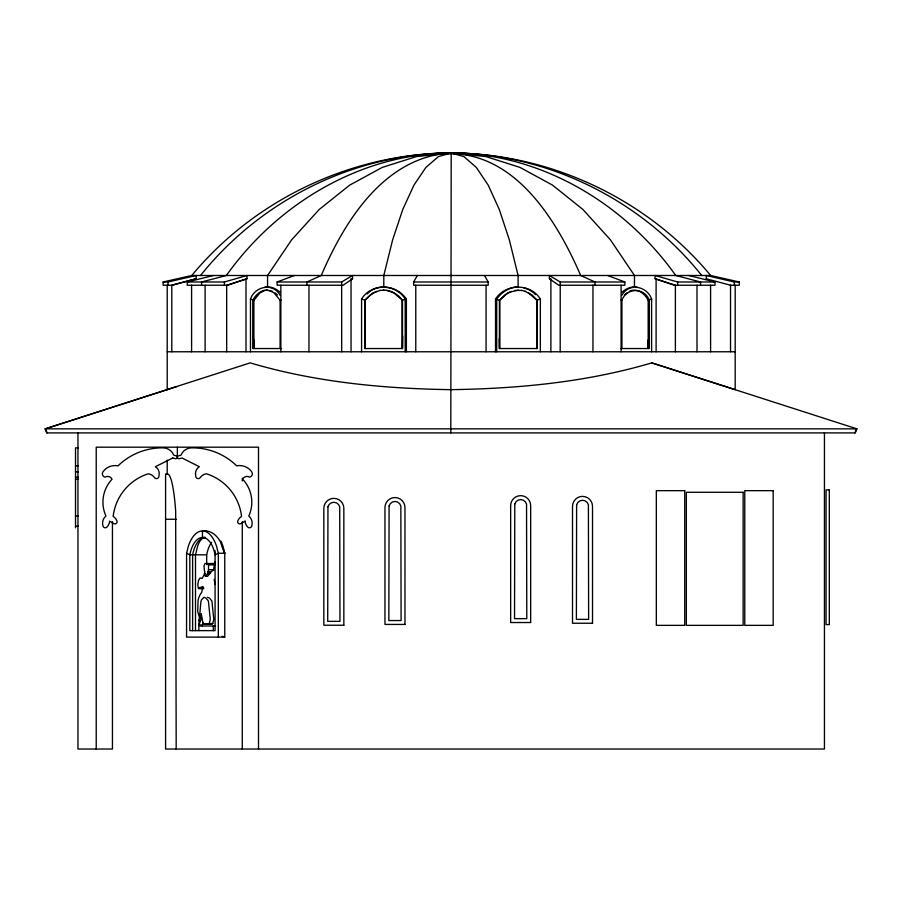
<?xml version="1.0" encoding="UTF-8"?>
<svg xmlns="http://www.w3.org/2000/svg" width="902" height="902" viewBox="0 0 902 902"><rect width="100%" height="100%" fill="white"/><g stroke="black" fill="none" stroke-linecap="round" stroke-linejoin="round"><path stroke-width="1.35" d="M365.254 334.563L365.118 348.533L365.118 300.231L370.203 295.022L376.799 291.335M380.283 290.41L373 292.879L364.69 300.231L364.69 348.533L402.495 348.533L402.675 335.961M730.316 285.235L739.279 285.235L739.279 281.988L710.641 275.493C647.388 199.128 550.355 153.306 451.203 152.968L450.797 432.904M254.161 340.155L253.902 348.533L253.902 300.231L259.979 292.879L264.985 290.41M198.868 624.951L200.853 601.972L201.462 599.875L203.999 597.293L205.983 598.071L208.407 601.048L210.267 619.336L209.241 623.575L203.164 624.274L201.225 613.597L200.853 620.046L198.868 624.951L202.386 624.951L203.378 622.493M220.956 541.189A33.611 16.811 -90 0 1 223.042 546.454L224.756 553.253L224.756 637.116L186.567 637.116L186.567 553.253L188.292 546.454A33.611 16.811 90 0 1 202.443 530.951L206.31 530.951M206.671 624.274L212.748 623.575L213.785 619.336L211.914 601.048L209.501 598.071L207.505 597.293M198.88 620.858L199.703 618.05L197.707 611.5L198.09 600.168A17.544 8.772 90 0 1 201.676 592.422L202.973 586.683L198.316 588.307L197.809 584.383L198.609 580.189L200.154 577.911L202.071 578.486L204.765 573.706L205.577 573.706M214.248 564.528L214.879 563.513L205.036 563.513L203.999 565.926L204.393 570.583A1.827 0.913 -90 0 0 204.923 571.642L204.416 573.796L205.43 576.333L207.528 573.864L208.497 569.714L208.497 564.844L207.471 563.513M854.882 432.904L856.494 428.845M651.808 362.875L856.9 428.845L855.276 432.904L46.724 432.904L45.1 428.845L250.192 362.875C315.317 382.177 383.226 388.661 450.921 389.664C518.673 388.661 586.627 382.166 651.808 362.875L735.186 389.664L735.186 285.235M484.521 275.493L488.196 281.988L488.196 285.235L413.635 285.235L413.635 281.988L417.378 275.493M250.463 351.769L250.463 299.024C254.973 286.069 273.362 282.371 280.184 295.45M621.918 348.533L621.918 300.231C626.608 287.377 644.626 287.377 649.316 300.231L649.316 348.533L620.768 348.533M205.43 576.333L207.539 576.333L209.636 573.864L209.974 571.812L210.527 573.007L211.429 571.361L213.312 570.47L215.183 561.811M621.828 295.45C628.66 282.371 647.072 286.058 651.605 299.024L651.605 351.769M361.578 351.769L361.578 299.024C371.173 283.251 395.595 283.251 405.19 299.024L405.19 351.769M525.111 291.335L532.124 295.022L537.22 300.231L537.22 348.533L499.404 348.533L499.404 300.231L507.713 292.879M495.514 351.769L495.514 299.024C505.594 283.386 530.444 282.969 540.343 299.024L540.343 351.769M200.537 275.493C260.712 200.109 354.486 153.261 451.203 152.968C547.875 153.261 641.604 200.12 701.733 275.493M163.115 281.988L167.986 281.988L196.151 275.493L196.151 278.741L172.011 285.235L163.115 285.235L163.115 281.988L191.765 275.493C255.007 199.128 352.051 153.306 451.203 152.968C540.828 153.216 624.545 203.378 675.756 275.493L700.55 281.988L700.55 285.235M367.227 293.928C378.152 282.179 397.962 286.43 406.385 299.024L406.385 351.769M624.5 295.022L626.856 292.879M621.749 292.417C625.819 288.651 631.501 285.979 637.128 287.197M277.106 281.988L341.644 281.988L352.535 275.493L352.535 278.741L343.2 285.235L277.106 285.235L277.106 281.988L294.413 275.493M651.605 299.024L648.166 300.231C644.885 293.567 636.846 287.467 629.337 291.335M218.329 637.116L218.329 553.253L216.604 546.454A33.611 16.811 -90 0 0 202.443 530.951L202.443 537.479A27.094 13.553 -90 0 0 189.815 554.809L189.815 630.633L215.082 630.633L215.082 554.809L218.329 553.253L224.756 553.253L220.088 541.189A34.05 20.723 -90 0 0 205.261 530.962A34.05 13.034 -90 0 0 202.679 531.628M508.841 292.361L518.515 290.094M511.513 291.335L504.906 295.022L499.821 300.231L499.821 348.533M540.343 299.024L536.803 300.231L528.482 292.879M246.979 278.741L227.654 285.235L187.221 285.235L187.221 281.988L224.429 281.988L246.979 275.493L246.979 278.741L226.673 285.235L226.673 351.769M176.815 386.541L167.208 389.664L167.208 285.235M45.506 428.845L167.366 389.608M634.467 286.859L634.467 275.493L610.395 239.785L582.895 209.444L552.543 185.147L520.003 167.4L485.975 156.598L451.203 152.968L438.417 156.598L425.902 167.4L413.939 185.147L402.777 209.444L392.652 239.785L383.801 275.493L383.801 286.859M187.221 281.988L213.47 275.493M445.735 153.78C514.535 150.747 556.737 220.246 580.696 275.493L594.993 281.988L594.993 285.235M453.751 153.701L451.203 152.968C384.861 156.52 344.789 220.438 321.259 275.493L306.917 281.988L306.917 285.235M264.917 287.197C270.544 285.979 276.204 288.651 280.274 292.417M267.567 290.094C260.949 289.689 255.694 294.796 252.752 300.231L252.752 348.533L281.244 348.533M518.098 286.859L518.098 275.493L509.314 239.785L499.268 209.444L488.196 185.147L476.312 167.4L463.899 156.598L451.203 152.968L416.352 156.598L382.268 167.4L349.66 185.147L319.252 209.444L291.684 239.785L267.567 275.493L267.567 286.859M379.855 290.41L383.801 290.094M518.515 286.859C509.731 286.892 501.76 292.079 496.698 299.024L496.698 351.769M514.568 290.41L522.044 290.41M451.203 152.968C361.499 153.216 277.681 203.345 226.391 275.493L201.574 281.988L201.574 285.235M191.765 275.493L710.641 275.493M196.151 278.741L171.797 285.235L171.797 351.769M352.535 278.741L351.036 278.741L351.036 351.769M549.397 278.741L558.688 285.235L624.849 285.235L624.849 281.988L560.243 281.988L549.397 275.493L549.397 278.741L550.896 278.741L550.896 351.769M655.111 278.741L674.403 285.235L714.97 285.235L714.97 281.988L677.627 281.988L655.111 275.493L655.111 278.741L675.395 285.235L675.395 351.769M739.279 281.988L734.341 281.988L706.187 275.493L706.401 278.741M413.635 281.988L488.196 281.988M406.385 299.024L402.067 300.231L402.067 348.533M495.514 299.024L499.404 300.231M253.902 300.231L250.463 299.024M268.999 290.41L274.016 292.879L280.094 300.231L281.244 300.231M365.118 300.231L361.578 299.024M620.768 300.231L621.918 300.231M167.208 351.769L735.186 351.769M45.1 428.845L856.9 428.845M78.339 447.854L75.52 447.854L75.52 527.783M75.52 465.86L78.339 465.86M75.52 471.859L78.339 471.859M176.183 749.032L175.665 511.017A71.45 9.324 -90 0 0 168.076 474.114L165.585 473.956L165.585 749.032L824.439 749.032L824.439 432.689M75.52 477.135L78.339 477.135M75.52 479.199L78.339 479.199M75.52 516.012L78.339 516.012M165.585 519.27L176.183 519.27M75.52 526.159L78.339 526.159M192.622 630.633L192.622 554.809A27.094 13.553 90 0 1 205.261 537.479L202.443 537.479A27.094 13.553 -90 0 1 215.082 554.809M211.654 542.226A27.094 13.553 90 0 0 206.671 554.809L189.815 554.809L186.567 553.253M208.497 564.844L215.522 564.844M208.497 569.714L214.112 569.714M207.866 571.812L209.974 571.812M207.528 572.24L209.636 572.24M207.528 573.864L209.636 573.864M199.759 587.54L203.626 587.54M198.677 588.668L203.829 588.668M209.241 623.575L212.748 623.575M203.164 624.274L211.823 624.274M215.612 626.011L198.868 626.011L198.868 630.633M383.384 290.094C390.577 290.027 397.387 293.838 401.796 299.396M266.417 290.094L272.697 291.335M688.745 275.493L714.97 281.988M521.627 290.41L525.528 291.335M386.913 290.41L393.768 292.879L402.495 300.231L402.495 348.533M706.187 278.741L730.53 285.235L730.53 351.769M523.329 287.558L529.609 290.004L533.093 292.417M222.163 636.26L224.756 637.116M607.587 275.493L624.849 281.988M275.166 292.879L277.523 295.022M533.894 293.173L535.495 294.683M222.208 546.916L224.756 553.253M45.901 429.859L47.118 432.904M214.18 579.434L215.037 584.564M215.014 550.57L215.138 554.211M647.907 340.155L648.166 348.533L648.166 300.231M499.257 338.757L499.404 348.533M536.667 334.563L536.803 348.533L536.803 300.231M734.341 281.988L734.341 285.235M710.596 285.235L710.596 351.769M696.998 285.235L696.998 351.769M677.627 281.988L677.627 285.235M656.104 278.741L656.104 351.769M621.095 285.235L621.095 351.769M592.952 285.235L592.952 351.769M560.243 281.988L560.187 351.769M486.065 285.235L486.065 351.769M415.777 285.235L415.777 351.769M341.644 281.988L341.7 351.769M308.958 285.235L308.958 351.769M280.86 285.235L280.86 351.769M280.094 300.231L280.094 348.533M258.502 749.032L258.502 447.189L96.221 447.189L96.221 749.032M245.998 278.741L245.998 351.769M242.277 478.173L242.277 480.98M242.277 521.672L242.277 749.032M224.429 281.988L224.429 285.235M213.267 626.011L213.267 630.633M206.671 554.809L206.671 564.629M205.115 285.235L205.115 351.769M202.386 624.951L202.386 626.011M195.497 630.633L195.497 554.809L197.741 545.721A27.443 10.497 90 0 1 205.261 537.479M191.585 285.235L191.585 351.769M177.356 447.189L177.367 456.919M167.986 281.988L167.986 285.235M167.208 460.144L167.208 473.956M112.446 521.672L112.446 749.032L77.955 749.032L77.955 432.689M327.956 506.777L327.708 621.354L339.964 621.354L339.716 506.777A6.088 6.088 0 0 0 327.956 506.777M389.089 505.977L388.841 620.553L401.097 620.553L400.849 505.977A6.088 6.088 0 0 0 389.089 505.977M514.783 504.083L514.535 618.648L526.791 618.648L526.543 504.083A6.088 6.088 0 0 0 514.783 504.083M576.626 504.793L576.389 619.37L588.634 619.37L588.397 504.793A6.088 6.088 0 0 0 576.626 504.793M245.051 521.142L240.868 523.634A2.154 2.154 0 0 1 237.756 521.04A8.997 8.997 0 0 1 241.567 516.451A50.952 50.952 0 0 0 206.547 473.809A8.625 8.625 0 0 0 200.289 477.564A2.492 2.492 0 0 1 195.757 475.76A8.118 8.118 0 0 1 199.365 466.717L181.967 457.968L179.622 458.656A1.77 1.77 0 0 1 177.547 456.164L181.031 455.138A11.388 11.388 0 0 1 191.461 447.854A63.287 63.287 0 0 1 236.696 465.86A14.736 14.736 0 0 1 251.771 471.859A3.405 3.405 0 0 1 249.674 477.135A4.916 4.916 0 0 0 242.672 479.199A33.498 33.498 0 0 1 248.805 516.012A9.381 9.381 0 0 1 251.692 526.159A2.368 2.368 0 0 1 247.734 527.05A9.911 9.911 0 0 1 245.051 521.142M172.767 457.968L155.37 466.717A8.118 8.118 0 0 1 158.966 475.76A2.492 2.492 0 0 1 154.445 477.564A8.625 8.625 0 0 0 148.176 473.809A50.952 50.952 0 0 0 113.156 516.451A8.997 8.997 0 0 1 116.978 521.04A2.154 2.154 0 0 1 113.855 523.634L109.672 521.142A9.911 9.911 0 0 1 106.988 527.05A2.368 2.368 0 0 1 103.031 526.159A9.381 9.381 0 0 1 105.929 516.012A33.498 33.498 0 0 1 112.051 479.199A4.916 4.916 0 0 0 105.049 477.135A3.405 3.405 0 0 1 102.952 471.859A14.736 14.736 0 0 1 118.027 465.86A63.287 63.287 0 0 1 163.262 447.854A11.388 11.388 0 0 1 173.703 455.138L177.175 456.164A1.77 1.77 0 0 1 175.101 458.656L172.767 457.968M829.31 489.899L826.063 489.899L826.063 624.601L829.31 624.601L829.31 489.899M684.731 490.665L656.329 490.665L656.329 625.357L684.731 625.357L684.731 490.665M773.172 490.665L744.77 490.665L744.77 625.357L773.172 625.357L773.172 490.665M743.147 492.289L686.354 492.289L686.354 625.357L743.147 625.357L743.147 492.289M530.669 622.527L510.656 622.527L510.656 505.661A10.001 10.001 0 0 1 520.657 495.649A10.001 10.001 0 0 1 530.669 505.661L530.669 622.527M592.513 623.248L572.511 623.248L572.511 506.372A10.001 10.001 0 0 1 582.512 496.371A10.001 10.001 0 0 1 592.513 506.372L592.513 623.248M404.975 624.432L384.962 624.432L384.962 507.555A10.001 10.001 0 0 1 394.963 497.554A10.001 10.001 0 0 1 404.975 507.555L404.975 624.432M343.842 625.233L323.829 625.233L323.829 508.356A10.001 10.001 0 0 1 333.841 498.355A10.001 10.001 0 0 1 343.842 508.356L343.842 625.233"/></g></svg>
